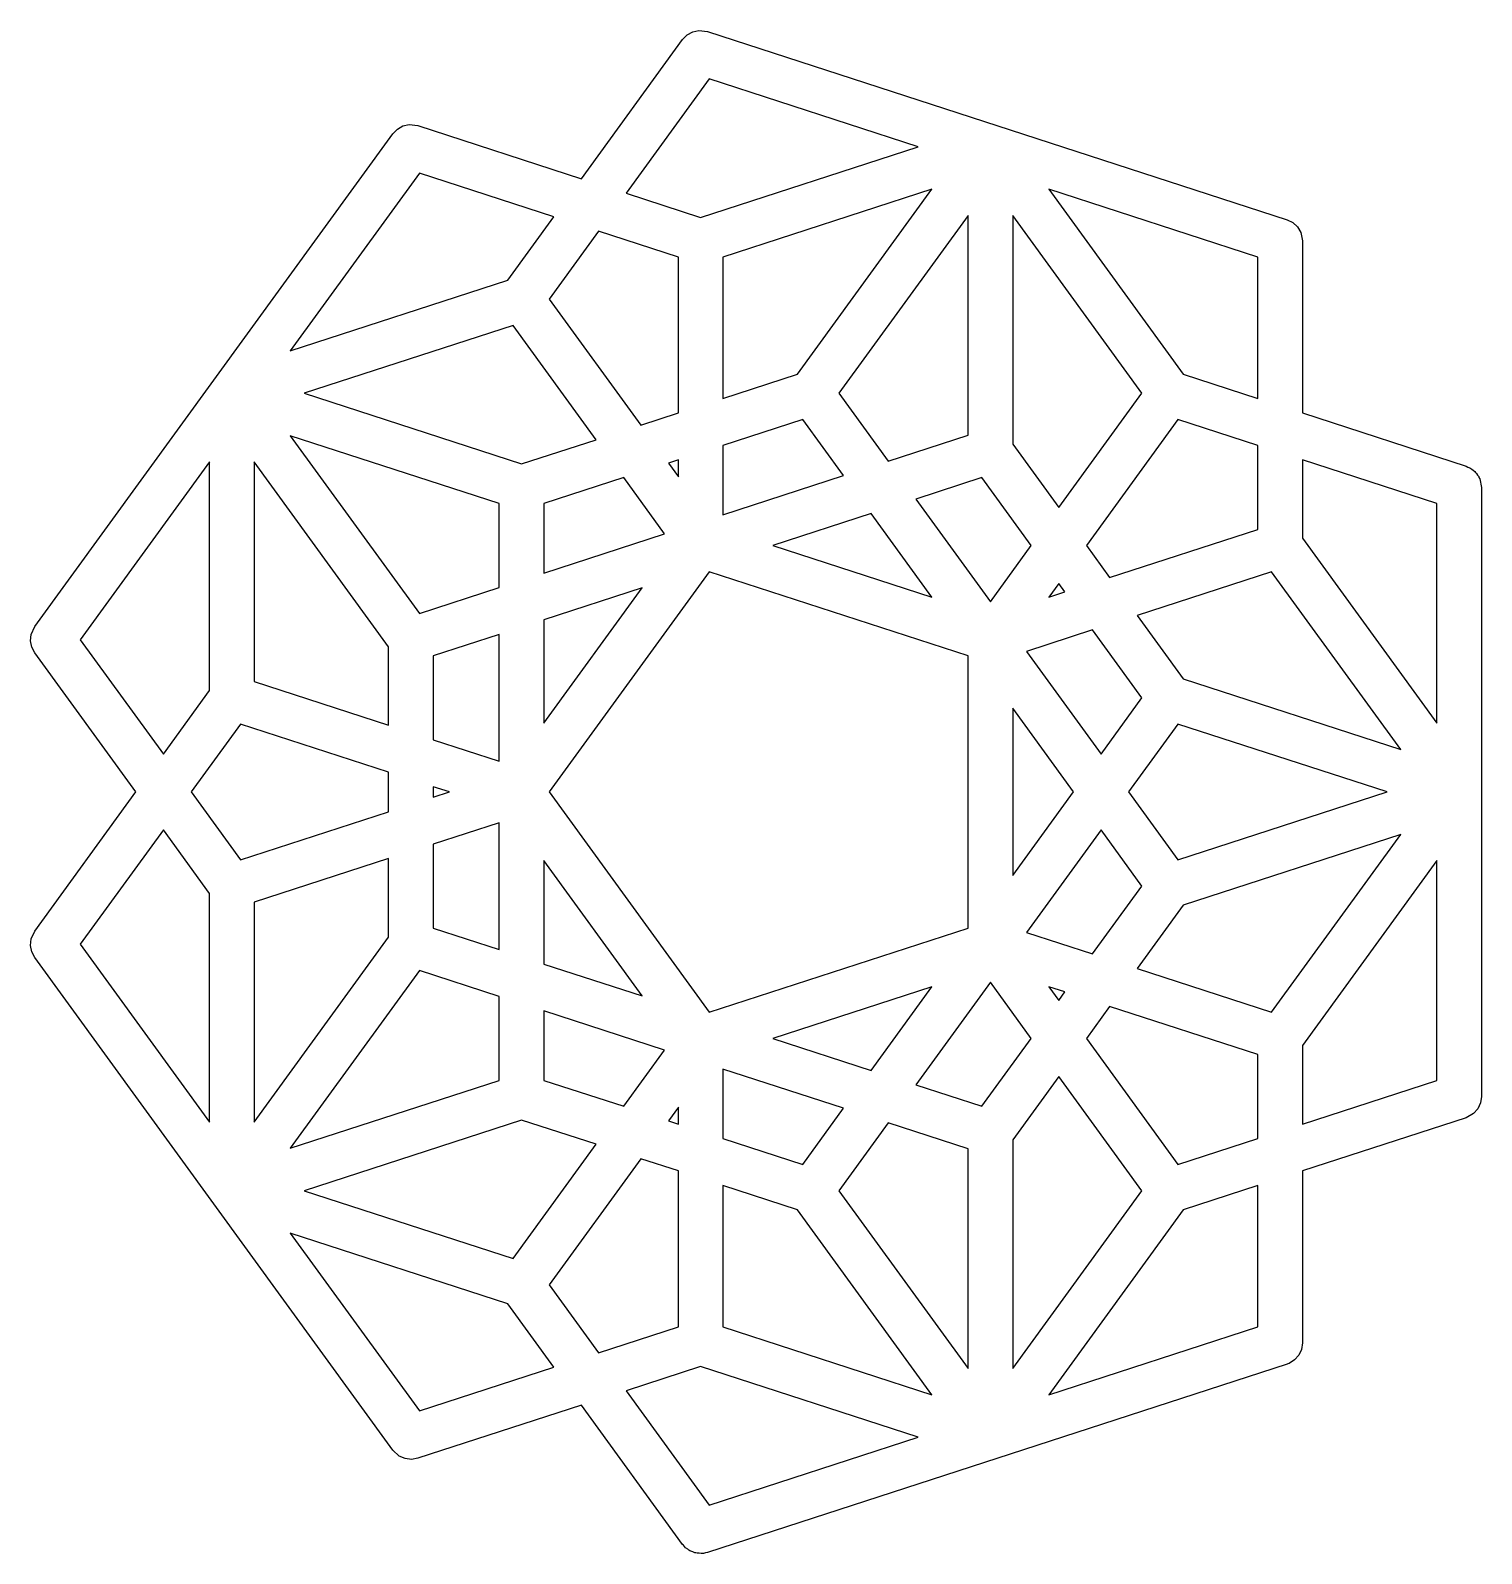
# Model space of a CAD drawing. Header units: millimetres. Extents: x 67 to 171, y 65 to 173.
import ezdxf

# ---------------------------------------------------------------- set-up
doc = ezdxf.new("R2010")
doc.units = ezdxf.units.MM
doc.layers.add('Layer_2', color=7, linetype='CONTINUOUS')

msp = doc.modelspace()

# ---------------------------------------------------------------- linework, layer by layer
at = {"layer": 'Layer_2', "color": 7}
for points in [[(115.615514, 173.182978), (156.84591, 159.78641), (157.255755, 159.584057), (157.590956, 159.273314), (157.823726, 158.879947), (157.942846, 158.276608), (157.942846, 146.033427), (169.586804, 142.250075), (169.710791, 142.188859), (169.840955, 142.142255), (169.914668, 142.088198), (169.996649, 142.047722), (170.098056, 141.953713), (170.209543, 141.871957), (170.264804, 141.799133), (170.33185, 141.736979), (170.402263, 141.617986), (170.485842, 141.507842), (170.500051, 141.452727), (170.564617, 141.343613), (170.683738, 140.740273), (170.683738, 97.388069), (170.617936, 96.935753), (170.425988, 96.520934), (170.123802, 96.178), (169.586802, 95.878266), (157.942844, 92.094915), (157.942844, 79.851732), (157.877042, 79.399416), (157.685094, 78.984597), (157.382908, 78.641662), (156.99554, 78.399042), (156.901478, 78.372954), (156.845908, 78.341937), (115.615511, 64.945368), (115.468464, 64.92018), (115.324702, 64.880297), (115.244282, 64.881884), (115.165, 64.868311), (115.016867, 64.886065), (114.867703, 64.88879), (114.791032, 64.913105), (114.711168, 64.922683), (114.574241, 64.981897), (114.432027, 65.027016), (114.365461, 65.072183), (114.291639, 65.104105), (114.218553, 65.171857), (114.053795, 65.283646), (113.915097, 65.453167), (113.840633, 65.5222), (106.644271, 75.427142), (95.000313, 71.64379), (94.549801, 71.566598), (94.09597, 71.620967), (93.676441, 71.80239), (93.225435, 72.220484), (67.743647, 107.293156), (67.531017, 107.697765), (67.442482, 108.146183), (67.485382, 108.601243), (67.743647, 109.159373), (74.940009, 119.064315), (67.743647, 128.969259), (67.531017, 129.373868), (67.442482, 129.822287), (67.485382, 130.277346), (67.743647, 130.835477), (93.225435, 165.908146), (93.544533, 166.235401), (93.943649, 166.458172), (94.389691, 166.557992), (95.000313, 166.48484), (106.644271, 162.701489), (113.840633, 172.60643), (114.159731, 172.933685), (114.558847, 173.156457), (115.00489, 173.256276)], [(109.819273, 161.669722), (115.12495, 159.945803), (130.602889, 164.974892), (115.731319, 169.806959)], [(85.924985, 150.458162), (101.402928, 155.487251), (104.682015, 160.000527), (95.116121, 163.108674)], [(116.71245, 157.12322), (116.71245, 147.065047), (122.018126, 148.788967), (131.58402, 161.955287)], [(149.46217, 148.788967), (154.767846, 147.065047), (154.767846, 157.12322), (139.896276, 161.955287)], [(124.96151, 147.438557), (128.472213, 142.60649), (134.152648, 144.452176), (134.152648, 160.089069)], [(137.327648, 143.814596), (140.606735, 139.301321), (146.518783, 147.438557), (137.327648, 160.089069)], [(104.346314, 154.136841), (110.864732, 145.165008), (113.53745, 146.033427), (113.53745, 157.12322), (107.857015, 158.968906)], [(86.906116, 147.438557), (102.384056, 142.409468), (107.689732, 144.133387), (101.777686, 152.270624)], [(116.71245, 143.726654), (116.71245, 138.785513), (125.297216, 141.574869), (122.392885, 145.57234)], [(142.568994, 136.600504), (144.220822, 134.326958), (154.767846, 137.753894), (154.767846, 143.726654), (149.087411, 145.57234)], [(95.116121, 131.76844), (100.796556, 133.614126), (100.796556, 139.586885), (85.924985, 144.418952)], [(70.990219, 129.902223), (76.90227, 121.764986), (80.181357, 126.278262), (80.181357, 142.552735)], [(83.356357, 126.915841), (92.922251, 123.807694), (92.922251, 129.386415), (83.356357, 142.552735)], [(112.826991, 142.464192), (113.53745, 141.486329), (113.53745, 142.695033)], [(157.942846, 137.116315), (167.50874, 123.949992), (167.50874, 139.586885), (157.942846, 142.695033)], [(103.971556, 139.586885), (103.971556, 134.645744), (112.556322, 137.435103), (109.651991, 141.432571)], [(130.434472, 139.905674), (135.740148, 132.603036), (138.644479, 136.600507), (135.133779, 141.432571)], [(120.262211, 136.600507), (131.584017, 132.921827), (127.259472, 138.874053)], [(104.346312, 119.06417), (115.731319, 103.394052), (134.152648, 109.379507), (134.152648, 128.748835), (115.731319, 134.734289)], [(146.18308, 131.626142), (149.46217, 127.112863), (164.940112, 122.083774), (155.748977, 134.734289)], [(103.971556, 131.307353), (103.971556, 123.949992), (110.968822, 133.580902)], [(139.896276, 132.921827), (141.045824, 133.295337), (140.606735, 133.89969)], [(96.097251, 128.748835), (96.097251, 122.776073), (100.796556, 121.249175), (100.796556, 130.275732)], [(138.308776, 129.067623), (143.614452, 121.764986), (146.518783, 125.762454), (143.008083, 130.594521)], [(137.327648, 113.111941), (141.652196, 119.06417), (137.327648, 125.0164)], [(78.864526, 119.06417), (82.375227, 114.232103), (92.922251, 117.659039), (92.922251, 120.4693), (82.375227, 123.896236)], [(145.576711, 119.06417), (149.087411, 114.232103), (163.958982, 119.06417), (149.087411, 123.896236)], [(96.097251, 118.69066), (97.246797, 119.06417), (96.097251, 119.437679)], [(70.990219, 108.226119), (80.181357, 95.575604), (80.181357, 111.850077), (76.902268, 116.363356)], [(96.097251, 115.352266), (96.097251, 109.379507), (100.796556, 107.85261), (100.796556, 116.879164)], [(138.308776, 109.060718), (143.008083, 107.533821), (146.518786, 112.365885), (143.614452, 116.363356)], [(149.46217, 111.015476), (146.183083, 106.5022), (155.748977, 103.394052), (164.940112, 116.044565)], [(83.356357, 111.212498), (83.356357, 95.575607), (92.922251, 108.741927), (92.922251, 114.320645)], [(103.971556, 106.820989), (110.968822, 104.54744), (103.971556, 114.178347)], [(157.942846, 101.012027), (157.942846, 95.433309), (167.50874, 98.541456), (167.50874, 114.178347)], [(85.924985, 93.709389), (100.796556, 98.541456), (100.796556, 104.514216), (95.116121, 106.359902)], [(120.262208, 101.527835), (127.259472, 99.254286), (131.58402, 105.206514)], [(130.434472, 98.222665), (135.133779, 96.695768), (138.644479, 101.527835), (135.740148, 105.525305)], [(140.606738, 104.228649), (141.045824, 104.833005), (139.896276, 105.206514)], [(103.971556, 98.541456), (109.651991, 96.695771), (112.556322, 100.693236), (103.971556, 103.482595)], [(142.568994, 101.527835), (149.087411, 92.556002), (154.767846, 94.401688), (154.767846, 100.374447), (144.220824, 103.801384)], [(116.71245, 94.401688), (122.392885, 92.556002), (125.297213, 96.55347), (116.71245, 99.342829)], [(137.327648, 94.313743), (137.327648, 78.03927), (146.518786, 90.689785), (140.606738, 98.827021)], [(112.826991, 95.66415), (113.53745, 95.433309), (113.53745, 96.642013)], [(86.906116, 90.689785), (101.777686, 85.857718), (107.689732, 93.994954), (102.384056, 95.718873)], [(124.96151, 90.689785), (134.152648, 78.03927), (134.152648, 93.676163), (128.472213, 95.521849)], [(104.346312, 83.9915), (107.857015, 79.159433), (113.53745, 81.005119), (113.53745, 92.094915), (110.864732, 92.963333)], [(116.71245, 81.005119), (131.58402, 76.173052), (122.018126, 89.339375), (116.71245, 91.063294)], [(149.46217, 89.339375), (139.896276, 76.173052), (154.767846, 81.005119), (154.767846, 91.063294)], [(95.116121, 75.019665), (104.682017, 78.127812), (101.402928, 82.641091), (85.924985, 87.67018)], [(109.819273, 76.458617), (115.731319, 68.32138), (130.602889, 73.153447), (115.12495, 78.182536)]]:
    msp.add_lwpolyline(points, close=True, dxfattribs=at)

doc.saveas('drawing.dxf')
